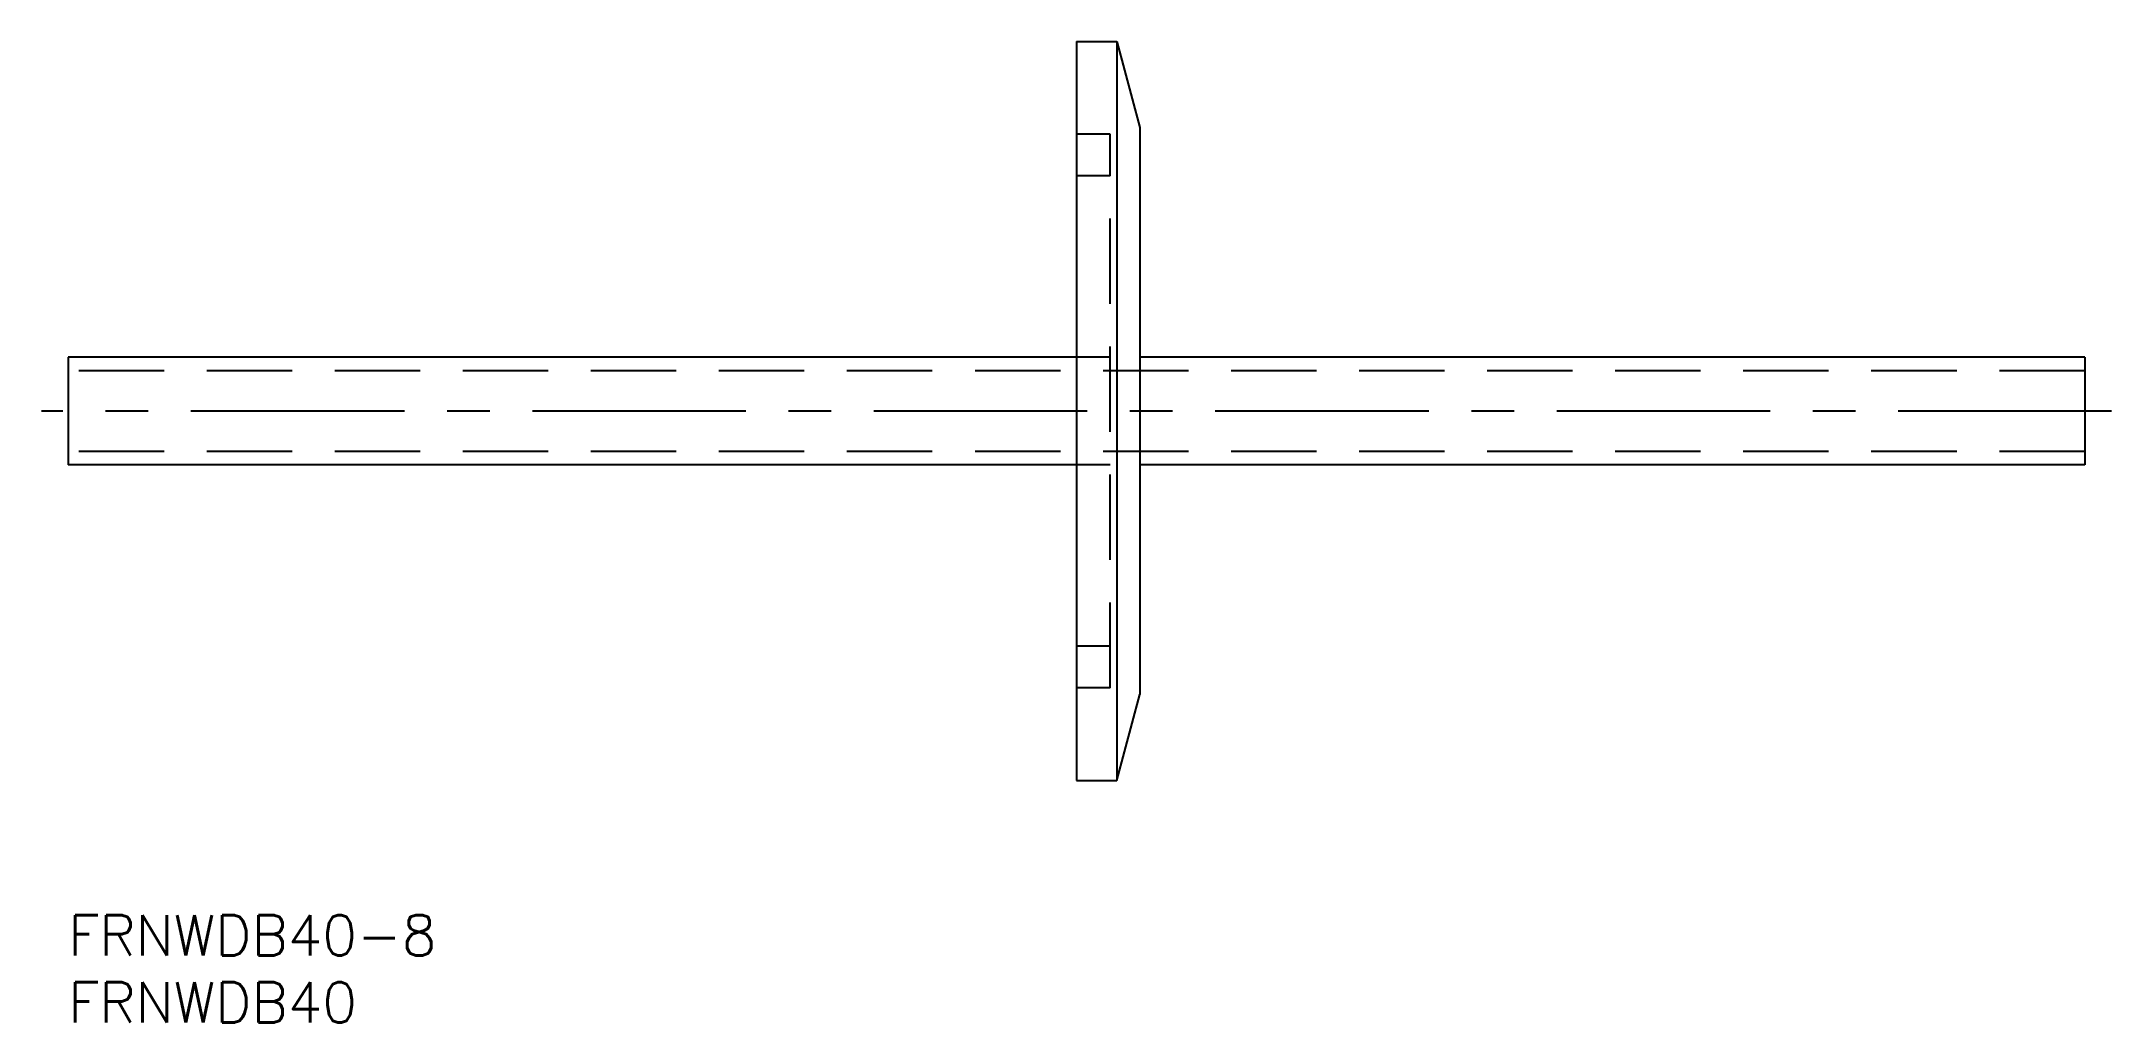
# Model space of a CAD drawing. Extents: x -2 to 152, y -8 to 65.
import ezdxf

# ---------------------------------------------------------------- set-up
doc = ezdxf.new("R2010")
doc.units = 0
doc.header["$LTSCALE"] = 0.5
doc.linetypes.add('CENTER', pattern=[50.8, 31.75, -6.35, 6.35, -6.35])
doc.linetypes.add('DASHED', pattern=[19.05, 12.7, -6.35])
for name, color, linetype in [('MSM_CENTER', 1, 'CENTER'), ('MSM_CONTINUOUS', 7, 'CONTINUOUS'), ('MSM_DASHED', 4, 'DASHED')]:
    doc.layers.add(name, color=color, linetype=linetype)
doc.styles.get("Standard").update_dxf_attribs({"font": 'txt.shx', "height": 3, "bigfont": 'bigfont.shx'})

# ---------------------------------------------------------------- blocks, each defined once
blk = doc.blocks.new('*U5')
at = {"layer": 'MSM_CONTINUOUS'}
blk.add_text('FRNWDB40-8', height=3, dxfattribs=at).set_placement((0, -3))
blk = doc.blocks.new('*U6')
at = {"layer": 'MSM_CONTINUOUS'}
blk.add_text('FRNWDB40', height=3, dxfattribs=at).set_placement((0, -8))

msp = doc.modelspace()

# ---------------------------------------------------------------- linework, layer by layer
at = {"layer": 'MSM_CENTER'}
msp.add_line((152, 37.5), (-2, 37.5), dxfattribs=at)
at = {"layer": 'MSM_CONTINUOUS'}
for p, q in [((75, 65), (75, 10)), ((75, 65), (78, 65)), ((78, 65), (78, 10)), ((78, 65), (79.71, 58.6)), ((79.71, 58.6), (79.71, 16.4)), ((0, 41.5), (0, 33.5)), ((77.5, 41.5), (0, 41.5)), ((150, 41.5), (79.71, 41.5)), ((150, 41.5), (150, 33.5)), ((77.5, 33.5), (0, 33.5)), ((150, 33.5), (79.71, 33.5)), ((78, 10), (79.71, 16.4)), ((75, 10), (78, 10))]:
    msp.add_line(p, q, dxfattribs=at)
at = {"layer": 'MSM_DASHED'}
for p, q in [((77.5, 58.1), (75, 58.1)), ((77.5, 16.9), (77.5, 58.1)), ((77.5, 55), (75, 55)), ((150, 40.5), (0, 40.5)), ((150, 34.5), (0, 34.5)), ((77.5, 20), (75, 20)), ((77.5, 16.9), (75, 16.9))]:
    msp.add_line(p, q, dxfattribs=at)

# ---------------------------------------------------------------- block references
at = {"layer": 'MSM_CONTINUOUS'}
for name in ['*U5', '*U6']:
    msp.add_blockref(name, (0, 0), dxfattribs=at)

doc.saveas('drawing.dxf')
